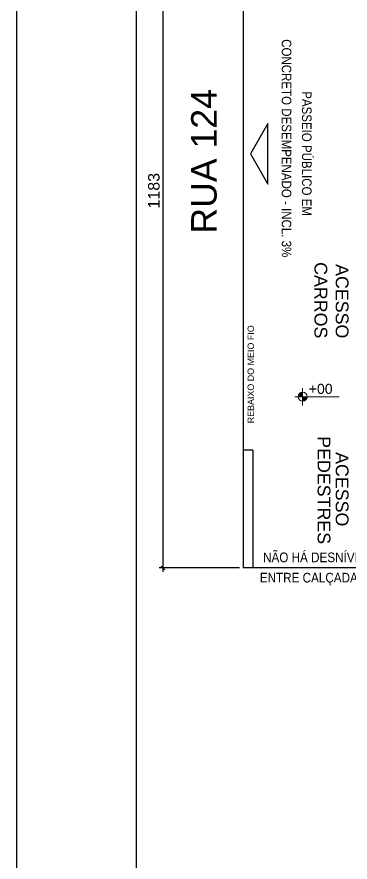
# Model space of a CAD drawing. Extents: x -165 to 197, y 154 to 653.
# Drawn here: x 89.78 to 95, y 470.46 to 483.72 of the extents above; entities that cross this region are included whole.
import ezdxf
from ezdxf.enums import TextEntityAlignment as Align

# ---------------------------------------------------------------- set-up
doc = ezdxf.new("R2010")
doc.units = 0
doc.header["$MEASUREMENT"] = 0
doc.header["$PDMODE"] = 3
doc.header["$PDSIZE"] = 0.1
doc.layers.get('0').update_dxf_attribs({"linetype": 'CONTINUOUS'})
doc.layers.get('DEFPOINTS').update_dxf_attribs({"linetype": 'CONTINUOUS'})
for name, color, linetype in [('02', 2, 'CONTINUOUS'), ('AIT-PRANCHA', 7, 'CONTINUOUS'), ('AIT-TRACO17', 7, 'CONTINUOUS'), ('COTA', 1, 'CONTINUOUS'), ('MARGEM', 4, 'CONTINUOUS'), ('TEXTO', 190, 'CONTINUOUS')]:
    doc.layers.add(name, color=color, linetype=linetype)
doc.layers.add('COTA de NIVEL', color=12, linetype='CONTINUOUS', lineweight=20)
doc.styles.add('ARIAL', font='ARIAL.TTF', dxfattribs={"height": 0.18})
doc.styles.add('CINTHIA', font='stylu.ttf', dxfattribs={"width": 0.9})
doc.dimstyles.new('Copy of ISO-25', dxfattribs={"dimtxt": 0.18, "dimasz": 0.06, "dimexe": 0.06, "dimexo": 0.06, "dimgap": 0.05, "dimtad": 1, "dimdec": 0, "dimlfac": 100, "dimdsep": 46, "dimtxsty": 'ARIAL', "dimblk1": 'OBLIQUE', "dimblk2": 'OBLIQUE', "dimsah": 1, "dimcen": 2.5, "dimdle": 0.06, "dimclrd": 256, "dimclre": 256, "dimclrt": 256, "dimadec": 0, "dimazin": 0, "dimtfac": 1, "dimtdec": 0, "dimtmove": 1, "dimatfit": 3, "dimldrblk": 'OBLIQUE', "dimfxl": 0, "dimtolj": 1, "dimtzin": 0, "dimlwd": -1, "dimlwe": -1, "dimarcsym": 0})

# ---------------------------------------------------------------- blocks, each defined once
blk = doc.blocks.new('_OBLIQUE')
at = {"color": 0, "linetype": 'ByBlock'}
blk.add_line((-0.5, -0.5), (0.5, 0.5), dxfattribs=at)
blk = doc.blocks.new('*D273')
at = {"layer": 'COTA'}
for p, q in [((93.263, 486.91), (92.005, 486.91)), ((92.065, 486.97), (92.065, 475.018)), ((93.263, 475.078), (92.005, 475.078))]:
    blk.add_line(p, q, dxfattribs=at)
at = {"layer": 'DEFPOINTS', "color": 0}
for p in [(93.323, 486.91), (92.065, 475.078), (93.323, 475.078)]:
    blk.add_point(p, dxfattribs=at)
at = {"layer": 'COTA', "xscale": 0.06, "yscale": 0.06, "zscale": 0.06}
for p, rotation in [((92.065, 486.91), 90), ((92.065, 475.078), 270)]:
    blk.add_blockref('_OBLIQUE', p, dxfattribs=dict(at, rotation=rotation))
at = {"layer": 'COTA', "insert": (91.923, 480.994), "char_height": 0.18, "attachment_point": 5, "rotation": 90, "style": 'ARIAL'}
blk.add_mtext('\\A1;1183', dxfattribs=at)

msp = doc.modelspace()

# ---------------------------------------------------------------- hatches: boundary and pattern name
at = {"layer": 'COTA de NIVEL', "linetype": 'Continuous'}
h = msp.add_hatch(color=256, dxfattribs=at)
h.paths.add_polyline_path([(94.255, 477.763), (94.255, 477.835, 0.414214), (94.184, 477.763)])
h.paths.add_polyline_path([(94.255, 477.763), (94.255, 477.692, 0.414214), (94.327, 477.763)])

# ---------------------------------------------------------------- linework, layer by layer
msp.add_lwpolyline([(89.777, 492.847), (152.777, 492.847), (152.777, 448.297), (89.777, 448.297)], close=True)
at = {"layer": '02', "elevation": -1646.935}
msp.add_lwpolyline([(93.711, 481.098), (93.711, 482.047), (93.436, 481.572)], close=True, dxfattribs=at)
at = {"layer": 'AIT-PRANCHA'}
msp.add_line((96.323, 475.078), (93.323, 475.078), dxfattribs=at)
at = {"layer": 'AIT-TRACO17'}
for p, q in [((93.323, 486.91), (93.323, 475.078)), ((93.473, 476.927), (93.323, 476.927)), ((93.473, 476.927), (93.473, 475.078))]:
    msp.add_line(p, q, dxfattribs=at)
at = {"layer": 'COTA de NIVEL', "linetype": 'Continuous'}
for p, q in [((94.253, 477.9), (94.253, 477.627)), ((94.133, 477.763), (94.828, 477.763))]:
    msp.add_line(p, q, dxfattribs=at)
msp.add_circle((94.255, 477.763), 0.0713, dxfattribs=at)
at = {"layer": 'MARGEM'}
msp.add_lwpolyline([(91.652, 492.097), (152.027, 492.097), (152.027, 449.047), (91.652, 449.047)], close=True, dxfattribs=at)

# ---------------------------------------------------------------- texts
at = {"layer": 'COTA de NIVEL', "linetype": 'Continuous', "style": 'ARIAL'}
msp.add_text('+00', height=0.1578, dxfattribs=at).set_placement((94.724, 477.966, 823.468), align=Align.TOP_RIGHT)
at = {"layer": 'TEXTO', "style": 'CINTHIA', "width": 0.9}
for s, p in [('CONCRETO DESEMPENADO - INCL. 3%', (93.927, 483.371, -1646.935)), ('PASSEIO PÚBLICO EM ', (94.244, 482.555, -1646.935))]:
    msp.add_text(s, height=0.15, rotation=270, dxfattribs=at).set_placement(p)
for s, p in [('NÃO HÁ DESNÍVEL ', (95.343, 475.32, -823.468)), ('ENTRE CALÇADAS VIZINHAS', (96.136, 475.002, -823.468))]:
    msp.add_text(s, height=0.1521, dxfattribs=at).set_placement(p, align=Align.TOP_RIGHT)
at = {"layer": 'TEXTO', "style": 'ARIAL'}
for s, insert, char_height, width, attachment_point, rotation in [('RUA 124', (92.507, 482.589), 0.4, 8.82461, 3, 90), ('ACESSO\\PCARROS', (94.973, 478.679), 0.2, 2.58568, 3, 270), ('{\\fArial|b0|i0|c238|p34;REBAIXO }DO MEIO FIO', (93.391, 478.115), 0.1, 1.6973, 2, 90), ('PEDESTRES{\\fArial|b0|i0|c161|p34;\\P         }', (94.689, 475.452), 0.2, 4.41231, 3, 270), ('{\\fArial|b0|i0|c161|p34;ACESSO\\P         }', (94.973, 475.73), 0.2, 4.41231, 3, 270)]:
    msp.add_mtext(s, dxfattribs=dict(at, insert=insert, char_height=char_height, width=width, attachment_point=attachment_point, rotation=rotation))

# ---------------------------------------------------------------- dimensions: what is measured, and where the dimension line sits
at = {"layer": 'COTA'}
dim = msp.add_linear_dim(base=(92.065, 475.078), p1=(93.323, 486.91), p2=(93.323, 475.078), angle=90, dimstyle='Copy of ISO-25', dxfattribs=at)
dim.commit()
dim.dimension.update_dxf_attribs({"geometry": '*D273', "text_midpoint": (91.923, 480.994)})

doc.saveas('drawing.dxf')
